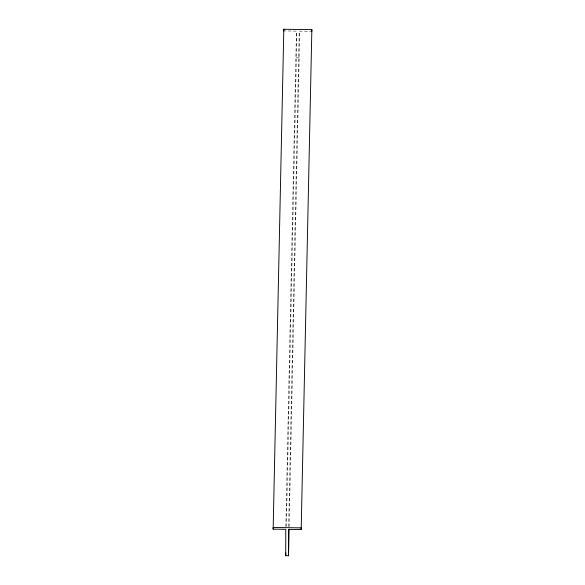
<?xml version="1.0" encoding="UTF-8"?>
<svg xmlns="http://www.w3.org/2000/svg" width="585" height="585" viewBox="0 0 585 585"><rect width="100%" height="100%" fill="white"/><g stroke="black" fill="none" stroke-linecap="round" stroke-linejoin="round"><path stroke-width="0.44" stroke-dasharray="2.92 2.19" d="M286.35 526.507L296.376 57.491L296.427 31.115L283.805 30.932M289.151 526.551L299.184 57.527L299.227 31.151L310.942 31.319M285.824 526.595L296.427 31.115M288.632 526.639L299.227 31.151M296.376 57.491L299.184 57.527"/><path stroke-width="0.88" d="M273.151 529.154L273.158 527.473L301.195 527.867L301.187 529.557L288.573 529.374L288.529 555.75L285.721 555.713L285.765 529.33L273.151 529.154L283.813 29.25L311.849 29.652L311.842 31.334M283.805 30.932L283.813 29.25M285.721 555.713L285.78 552.971M288.529 555.75L289.092 529.286M301.187 529.557L311.849 29.652"/></g></svg>
